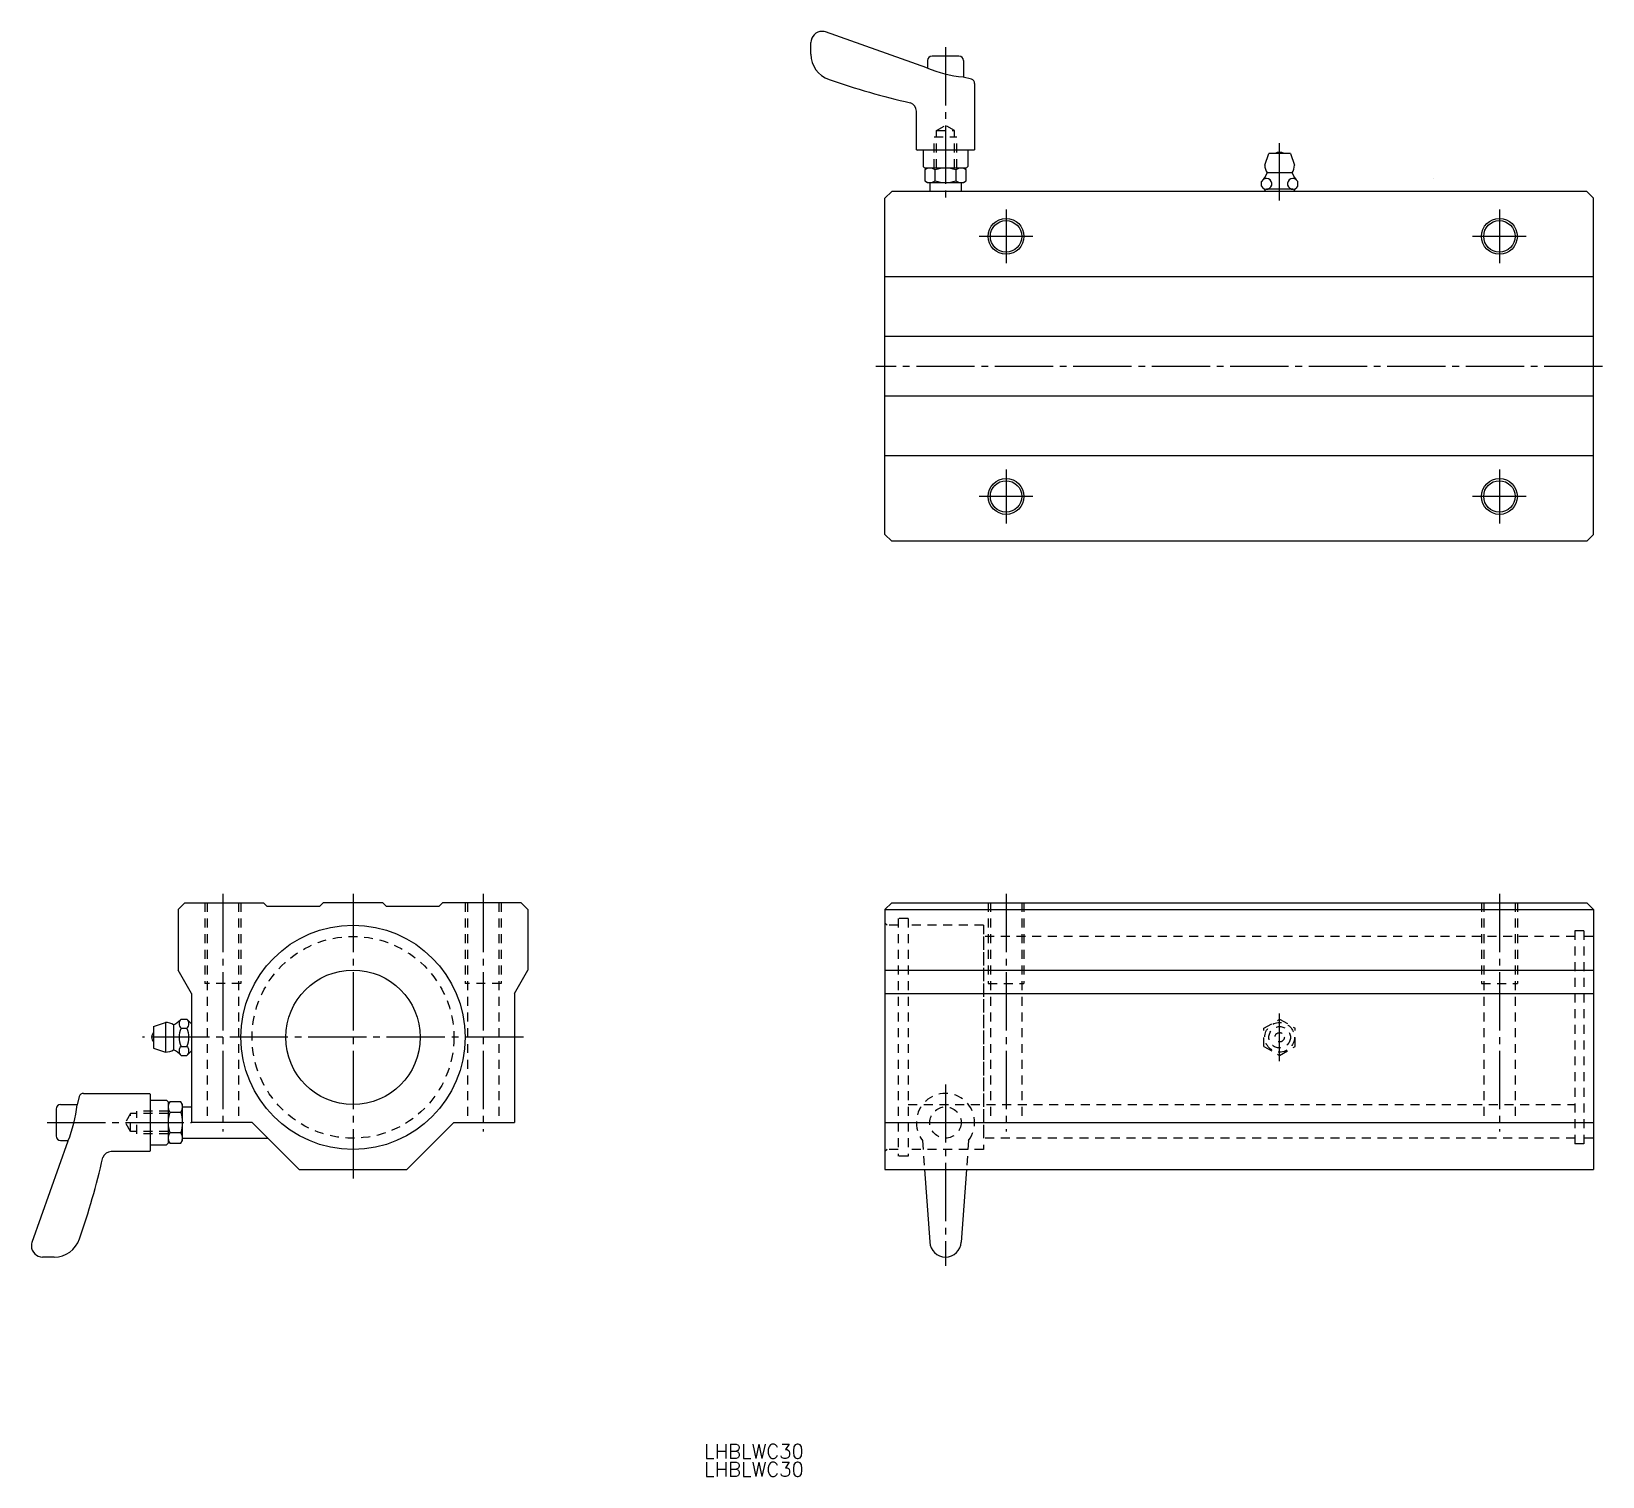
# Model space of a CAD drawing. Extents: x -1923 to -1572, y 383 to 705.
import ezdxf

# ---------------------------------------------------------------- set-up
doc = ezdxf.new("R2010")
doc.units = 0
doc.linetypes.add('CENTER', pattern=[17.5, 13, -1.5, 1.5, -1.5])
doc.linetypes.add('DASHED', pattern=[3.5, 2, -1.5])
doc.layers.get('0').update_dxf_attribs({"linetype": 'CONTINUOUS'})
doc.layers.add('CENTER', color=1, linetype='CENTER')
doc.styles.get("Standard").update_dxf_attribs({"font": 'txt.shx', "bigfont": '@extfont2.shx'})

msp = doc.modelspace()

# ---------------------------------------------------------------- linework, layer by layer
at = {"color": 7, "linetype": 'CONTINUOUS'}
for p, q in [((-1746.26, 704.82), (-1746.34, 704.82)), ((-1722.99, 696.67), (-1745.59, 704.7)), ((-1748.84, 699.75), (-1748.84, 702.32)), ((-1722.84, 698.32), (-1722.84, 696.61)), ((-1715.84, 699.32), (-1721.84, 699.32)), ((-1714.84, 698.32), (-1714.84, 694.63)), ((-1713.07, 694.15), (-1714.89, 694.65)), ((-1712.34, 693.19), (-1712.34, 678.41)), ((-1725.34, 678.41), (-1725.34, 687.03)), ((-1725.34, 678.41), (-1725.14, 678.32)), ((-1712.54, 678.32), (-1725.14, 678.32)), ((-1723.84, 678.32), (-1723.84, 674.69)), ((-1713.84, 678.32), (-1713.84, 674.69)), ((-1712.34, 678.41), (-1712.54, 678.32)), ((-1647.64, 675.02), (-1646.77, 677.62)), ((-1641.9, 677.62), (-1646.77, 677.62)), ((-1641.9, 677.62), (-1641.04, 675.02)), ((-1723.47, 674.32), (-1723.84, 674.69)), ((-1714.2, 674.32), (-1723.47, 674.32)), ((-1722.84, 674.32), (-1723.46, 673.96)), ((-1723.46, 673.96), (-1723.46, 671.48)), ((-1714.84, 674.32), (-1722.84, 674.32)), ((-1721.15, 671.48), (-1721.15, 673.96)), ((-1716.53, 673.96), (-1716.53, 671.48)), ((-1714.22, 673.96), (-1714.84, 674.32)), ((-1714.22, 671.48), (-1714.22, 673.96)), ((-1714.2, 674.32), (-1713.84, 674.69)), ((-1641.54, 673.27), (-1647.14, 673.27)), ((-1730.84, 669.12), (-1732.34, 667.62)), ((-1575.84, 669.12), (-1730.84, 669.12)), ((-1723.46, 671.48), (-1722.84, 671.12)), ((-1722.84, 671.12), (-1714.84, 671.12)), ((-1722.34, 671.12), (-1722.34, 669.12)), ((-1715.34, 671.12), (-1715.34, 669.12)), ((-1714.84, 671.12), (-1714.22, 671.48)), ((-1648.36, 670.34), (-1648.36, 671.32)), ((-1647.34, 669.12), (-1648.15, 670.01)), ((-1641.34, 669.12), (-1647.34, 669.12)), ((-1641.4, 669.62), (-1647.27, 669.62)), ((-1641.34, 669.12), (-1640.53, 670.01)), ((-1640.31, 670.34), (-1640.31, 671.32)), ((-1575.84, 669.12), (-1574.34, 667.62)), ((-1732.34, 592.62), (-1732.34, 667.62)), ((-1574.34, 592.62), (-1574.34, 667.62)), ((-1574.34, 650.07), (-1732.34, 650.07)), ((-1574.34, 636.77), (-1732.34, 636.77)), ((-1574.34, 623.47), (-1732.34, 623.47)), ((-1574.34, 610.17), (-1732.34, 610.17)), ((-1730.84, 591.12), (-1732.34, 592.62)), ((-1575.84, 591.12), (-1574.34, 592.62)), ((-1575.84, 591.12), (-1730.84, 591.12)), ((-1888.44, 510.51), (-1889.94, 509.01)), ((-1889.94, 509.01), (-1889.94, 495.51)), ((-1888.44, 510.51), (-1870.89, 510.51)), ((-1870.14, 509.76), (-1870.89, 510.51)), ((-1870.14, 509.76), (-1858.34, 509.76)), ((-1857.59, 510.51), (-1858.34, 509.76)), ((-1844.29, 510.51), (-1857.59, 510.51)), ((-1844.29, 510.51), (-1857.59, 510.51)), ((-1843.54, 509.76), (-1844.29, 510.51)), ((-1843.54, 509.76), (-1831.74, 509.76)), ((-1830.99, 510.51), (-1831.74, 509.76)), ((-1813.44, 510.51), (-1830.99, 510.51)), ((-1813.44, 510.51), (-1811.94, 509.01)), ((-1811.94, 509.01), (-1811.94, 495.51)), ((-1730.84, 510.51), (-1732.34, 509.01)), ((-1732.34, 509.01), (-1732.34, 451.01)), ((-1732.34, 509.01), (-1574.34, 509.01)), ((-1730.84, 510.51), (-1575.84, 510.51)), ((-1575.84, 510.51), (-1574.34, 509.01)), ((-1574.34, 509.01), (-1574.34, 451.01)), ((-1886.94, 490.31), (-1889.94, 495.51)), ((-1814.94, 490.31), (-1811.94, 495.51)), ((-1732.34, 495.51), (-1574.34, 495.51)), ((-1886.94, 490.31), (-1886.94, 461.51)), ((-1814.94, 490.31), (-1814.94, 461.51)), ((-1732.34, 490.31), (-1574.34, 490.31)), ((-1911.97, 467.28), (-1912.47, 465.45)), ((-1911.01, 468.01), (-1896.23, 468.01)), ((-1896.23, 468.01), (-1896.14, 467.81)), ((-1896.14, 467.81), (-1896.14, 455.21)), ((-1896.14, 466.51), (-1892.51, 466.51)), ((-1892.14, 466.14), (-1892.51, 466.51)), ((-1892.14, 466.14), (-1892.14, 456.88)), ((-1891.78, 466.13), (-1892.14, 465.51)), ((-1889.3, 466.13), (-1891.78, 466.13)), ((-1888.94, 465.51), (-1889.3, 466.13)), ((-1917.14, 464.51), (-1917.14, 458.51)), ((-1916.14, 465.51), (-1912.45, 465.51)), ((-1892.14, 465.51), (-1892.14, 457.51)), ((-1891.78, 463.82), (-1889.3, 463.82)), ((-1888.94, 457.51), (-1888.94, 465.51)), ((-1888.94, 465.01), (-1886.94, 465.01)), ((-1889.3, 459.2), (-1891.78, 459.2)), ((-1873.44, 461.51), (-1886.94, 461.51)), ((-1862.94, 451.01), (-1873.44, 461.51)), ((-1838.94, 451.01), (-1828.44, 461.51)), ((-1828.44, 461.51), (-1814.94, 461.51)), ((-1732.34, 461.51), (-1574.34, 461.51)), ((-1914.49, 457.35), (-1922.52, 434.76)), ((-1916.14, 457.51), (-1914.43, 457.51)), ((-1896.14, 456.51), (-1892.51, 456.51)), ((-1892.14, 456.88), (-1892.51, 456.51)), ((-1892.14, 457.51), (-1891.78, 456.89)), ((-1891.78, 456.89), (-1889.3, 456.89)), ((-1889.3, 456.89), (-1888.94, 457.51)), ((-1888.94, 458.01), (-1869.94, 458.01)), ((-1896.23, 455.01), (-1904.85, 455.01)), ((-1896.23, 455.01), (-1896.14, 455.21)), ((-1862.94, 451.01), (-1838.94, 451.01)), ((-1732.34, 451.01), (-1574.34, 451.01)), ((-1723.49, 451.01), (-1722.33, 434.86)), ((-1714.18, 451.01), (-1715.34, 434.85)), ((-1922.64, 434.09), (-1922.64, 434.01)), ((-1917.57, 431.51), (-1920.14, 431.51))]:
    msp.add_line(p, q, dxfattribs=at)
at = {"color": 3, "linetype": 'DASHED'}
for p, q in [((-1720.84, 682.72), (-1718.84, 683.88)), ((-1716.84, 682.72), (-1718.84, 683.88)), ((-1721.34, 674.32), (-1721.34, 681.32)), ((-1721.34, 681.32), (-1716.34, 681.32)), ((-1720.84, 674.32), (-1720.84, 682.72)), ((-1720.84, 682.72), (-1716.84, 682.72)), ((-1716.84, 674.32), (-1716.84, 682.72)), ((-1716.34, 674.32), (-1716.34, 681.32)), ((-1883.94, 510.51), (-1883.94, 492.51)), ((-1883.44, 510.51), (-1883.44, 461.51)), ((-1876.44, 510.51), (-1876.44, 461.51)), ((-1875.94, 510.51), (-1875.94, 492.51)), ((-1825.94, 510.51), (-1825.94, 492.51)), ((-1825.44, 510.51), (-1825.44, 461.51)), ((-1818.44, 510.51), (-1818.44, 461.51)), ((-1817.94, 510.51), (-1817.94, 492.51)), ((-1709.34, 510.51), (-1709.34, 492.51)), ((-1708.84, 510.51), (-1708.84, 461.51)), ((-1701.84, 510.51), (-1701.84, 461.51)), ((-1701.34, 510.51), (-1701.34, 492.51)), ((-1599.34, 510.51), (-1599.34, 492.51)), ((-1598.84, 510.51), (-1598.84, 461.51)), ((-1591.84, 510.51), (-1591.84, 461.51)), ((-1591.34, 510.51), (-1591.34, 492.51)), ((-1731.84, 505.51), (-1732.34, 506.01)), ((-1729.39, 505.51), (-1731.84, 505.51)), ((-1729.39, 507.01), (-1729.39, 454.01)), ((-1727.19, 507.01), (-1729.39, 507.01)), ((-1727.19, 507.01), (-1727.19, 454.01)), ((-1710.34, 505.51), (-1727.19, 505.51)), ((-1710.34, 505.51), (-1710.34, 455.51)), ((-1710.34, 503.01), (-1710.34, 458.01)), ((-1710.34, 503.01), (-1710.34, 458.01)), ((-1578.49, 503.01), (-1710.19, 503.01)), ((-1578.49, 504.26), (-1578.49, 456.76)), ((-1576.54, 504.26), (-1578.49, 504.26)), ((-1576.54, 504.26), (-1576.54, 456.76)), ((-1574.34, 503.01), (-1576.54, 503.01)), ((-1875.94, 492.51), (-1883.94, 492.51)), ((-1817.94, 492.51), (-1825.94, 492.51)), ((-1709.34, 492.51), (-1701.34, 492.51)), ((-1599.34, 492.51), (-1591.34, 492.51)), ((-1647.84, 482.53), (-1644.34, 484.55)), ((-1644.34, 484.55), (-1640.84, 482.53)), ((-1647.84, 478.49), (-1647.84, 482.53)), ((-1640.84, 478.49), (-1640.84, 482.53)), ((-1647.84, 478.49), (-1644.34, 476.47)), ((-1644.34, 476.47), (-1640.84, 478.49)), ((-1900.54, 463.51), (-1901.7, 461.51)), ((-1892.14, 463.51), (-1900.54, 463.51)), ((-1900.54, 459.51), (-1900.54, 463.51)), ((-1892.14, 464.01), (-1899.14, 464.01)), ((-1899.14, 459.01), (-1899.14, 464.01)), ((-1727.19, 465.51), (-1578.49, 465.51)), ((-1900.54, 459.51), (-1901.7, 461.51)), ((-1892.14, 459.51), (-1900.54, 459.51)), ((-1892.14, 459.01), (-1899.14, 459.01)), ((-1731.84, 455.51), (-1732.34, 455.01)), ((-1729.39, 455.51), (-1731.84, 455.51)), ((-1710.34, 455.51), (-1727.19, 455.51)), ((-1723.96, 457.51), (-1723.49, 451.01)), ((-1713.71, 457.51), (-1714.18, 451.01)), ((-1578.49, 458.01), (-1710.19, 458.01)), ((-1576.54, 456.76), (-1578.49, 456.76)), ((-1574.34, 458.01), (-1576.54, 458.01)), ((-1727.19, 454.01), (-1729.39, 454.01))]:
    msp.add_line(p, q, dxfattribs=at)
at = {"color": 12, "linetype": 'CONTINUOUS'}
msp.add_line((-1610.09, 672.12), (-1610.09, 672.12), dxfattribs=at)
at = {"color": 1, "linetype": 'CENTER'}
for p, q in [((-1572.34, 630.12), (-1734.34, 630.12)), ((-1727.34, 461.51), (-1710.34, 461.51))]:
    msp.add_line(p, q, dxfattribs=at)
at = {"color": 7}
for p, q in [((-1895.44, 482.91), (-1892.74, 483.81)), ((-1892.74, 483.81), (-1892.74, 477.21)), ((-1889.28, 484.55), (-1887.98, 484.55)), ((-1887.98, 484.55), (-1886.94, 483.51)), ((-1895.44, 482.91), (-1895.44, 481.56)), ((-1895.44, 481.56), (-1895.44, 479.46)), ((-1890.94, 483.31), (-1890.94, 477.71)), ((-1889.28, 482.53), (-1887.98, 482.53)), ((-1895.44, 479.46), (-1895.44, 478.11)), ((-1895.44, 478.11), (-1892.74, 477.21)), ((-1889.28, 478.49), (-1887.98, 478.49)), ((-1889.28, 476.47), (-1887.98, 476.47)), ((-1886.94, 477.51), (-1887.98, 476.47))]:
    msp.add_line(p, q, dxfattribs=at)
at = {"color": 3}
for centre in [(-1705.34, 659.12), (-1595.34, 659.12), (-1705.34, 601.12), (-1595.34, 601.12)]:
    msp.add_circle(centre, 4, dxfattribs=at)
at = {"color": 7, "linetype": 'CONTINUOUS'}
for centre, radius in [((-1705.34, 659.12), 3.5), ((-1595.34, 659.12), 3.5), ((-1705.34, 601.12), 3.5), ((-1595.34, 601.12), 3.5), ((-1850.94, 480.51), 25), ((-1850.94, 480.51), 15)]:
    msp.add_circle(centre, radius, dxfattribs=at)
at = {"color": 3, "linetype": 'DASHED'}
for centre, radius in [((-1850.94, 480.51), 22.5), ((-1644.34, 480.51), 3.3), ((-1644.34, 480.51), 2.4), ((-1644.34, 480.51), 1.05), ((-1718.84, 461.51), 3.5)]:
    msp.add_circle(centre, radius, dxfattribs=at)
at = {"color": 7, "linetype": 'CONTINUOUS'}
for centre, radius, start, end in [((-1746.34, 702.32), 2.5, 90, 180), ((-1746.26, 702.82), 2, 70.4256, 90), ((-1742.84, 699.75), 6, 180, 250.8981), ((-1721.84, 698.32), 1, 90, 180), ((-1715.84, 698.32), 1, 0, 90), ((-1688.58, 856.94), 172.29, 250.9545, 257.2259), ((-1712.35, 722.07), 27.53, 247.2678, 264.7093), ((-1713.34, 693.19), 1, 0, 74.2753), ((-1727.34, 687.03), 2, 0, 70.621), ((-1644.34, 676.1), 1.82, 56.6015, 123.3985), ((-1722.3, 672.28), 2.04, 55.6158, 124.3842), ((-1718.84, 666.68), 7.64, 72.412, 107.588), ((-1715.37, 672.28), 2.04, 55.6158, 124.3842), ((-1652.74, 675.42), 6, 317.0975, 339.0387), ((-1644.34, 675.02), 3.3, 180, 211.9528), ((-1644.34, 675.02), 3.3, 328.0472, 0), ((-1635.93, 675.42), 6, 200.9614, 223.1664), ((-1722.3, 673.17), 2.04, 235.6158, 304.3842), ((-1718.84, 678.76), 7.64, 252.412, 287.588), ((-1715.37, 673.17), 2.04, 235.6158, 304.3842), ((-1647.27, 670.81), 1.19, 202.9587, 90.0001), ((-1647.27, 670.81), 1.19, 90.0001, 127.551), ((-1641.4, 670.81), 1.19, 90, 337.0414), ((-1641.4, 670.81), 1.19, 52.4491, 90), ((-1911.01, 467.01), 1, 90, 164.2753), ((-1890.1, 464.97), 2.04, 145.6158, 214.3842), ((-1890.99, 464.97), 2.04, 325.6158, 34.3842), ((-1916.14, 464.51), 1, 90, 180), ((-1939.89, 467.99), 27.53, 337.2678, 354.7093), ((-1884.5, 461.51), 7.64, 162.412, 197.588), ((-1896.58, 461.51), 7.64, 342.412, 17.588), ((-1890.1, 458.05), 2.04, 145.6158, 214.3842), ((-1890.99, 458.05), 2.04, 325.6158, 34.3842), ((-1916.14, 458.51), 1, 180, 270), ((-2074.76, 491.77), 172.29, 340.9545, 347.2259), ((-1904.85, 453.01), 2, 90, 160.621), ((-1920.64, 434.09), 2, 160.4256, 180), ((-1917.57, 437.51), 6, 270, 340.8981), ((-1718.84, 435.01), 3.5, 182.543, 357.4475), ((-1920.14, 434.01), 2.5, 180, 270)]:
    msp.add_arc(centre, radius, start, end, dxfattribs=at)
at = {"color": 7}
for centre, radius, start, end in [((-1892.74, 480.32), 3.49, 58.9518, 90), ((-1893.65, 488.66), 6, 296.874, 314.9953), ((-1888.37, 483.54), 1.36, 131.985, 228.0149), ((-1888.89, 483.54), 1.36, 311.9851, 48.015), ((-1894.27, 480.51), 1.57, 138.2478, 221.7522), ((-1884.97, 480.51), 4.76, 154.8911, 205.1089), ((-1892.29, 480.51), 4.76, 334.8911, 25.1089), ((-1892.74, 480.7), 3.49, 270, 301.0482), ((-1893.65, 472.36), 6, 43.243, 63.126), ((-1888.37, 477.48), 1.36, 131.9851, 228.0149), ((-1888.89, 477.48), 1.36, 311.9851, 48.0149)]:
    msp.add_arc(centre, radius, start, end, dxfattribs=at)
at = {"color": 3, "linetype": 'DASHED'}
msp.add_arc((-1718.84, 461.51), 6.5, 322.0201, 217.9799, dxfattribs=at)
at = {"layer": 'CENTER', "color": 1, "linetype": 'CENTER'}
for p, q in [((-1718.84, 701.32), (-1718.84, 667.12)), ((-1644.34, 667.12), (-1644.34, 679.92)), ((-1705.34, 665.12), (-1705.34, 653.12)), ((-1595.34, 665.12), (-1595.34, 653.12)), ((-1699.34, 659.12), (-1711.34, 659.12)), ((-1589.34, 659.12), (-1601.34, 659.12)), ((-1705.34, 607.12), (-1705.34, 595.12)), ((-1595.34, 607.12), (-1595.34, 595.12)), ((-1699.34, 601.12), (-1711.34, 601.12)), ((-1589.34, 601.12), (-1601.34, 601.12)), ((-1879.94, 512.51), (-1879.94, 459.51)), ((-1850.94, 512.51), (-1850.94, 449.01)), ((-1821.94, 512.51), (-1821.94, 459.51)), ((-1705.34, 512.51), (-1705.34, 459.51)), ((-1595.34, 512.51), (-1595.34, 459.51)), ((-1644.34, 475.21), (-1644.34, 485.81)), ((-1812.94, 480.51), (-1897.84, 480.51)), ((-1718.84, 470.01), (-1718.84, 429.51)), ((-1919.14, 461.51), (-1886.94, 461.51))]:
    msp.add_line(p, q, dxfattribs=at)

# ---------------------------------------------------------------- texts
at = {"color": 7, "linetype": 'CONTINUOUS'}
for p in [(-1772.65, 386.57), (-1772.65, 382.55)]:
    msp.add_text('LHBLWC30', height=3.2, dxfattribs=at).set_placement(p)

doc.saveas('drawing.dxf')
